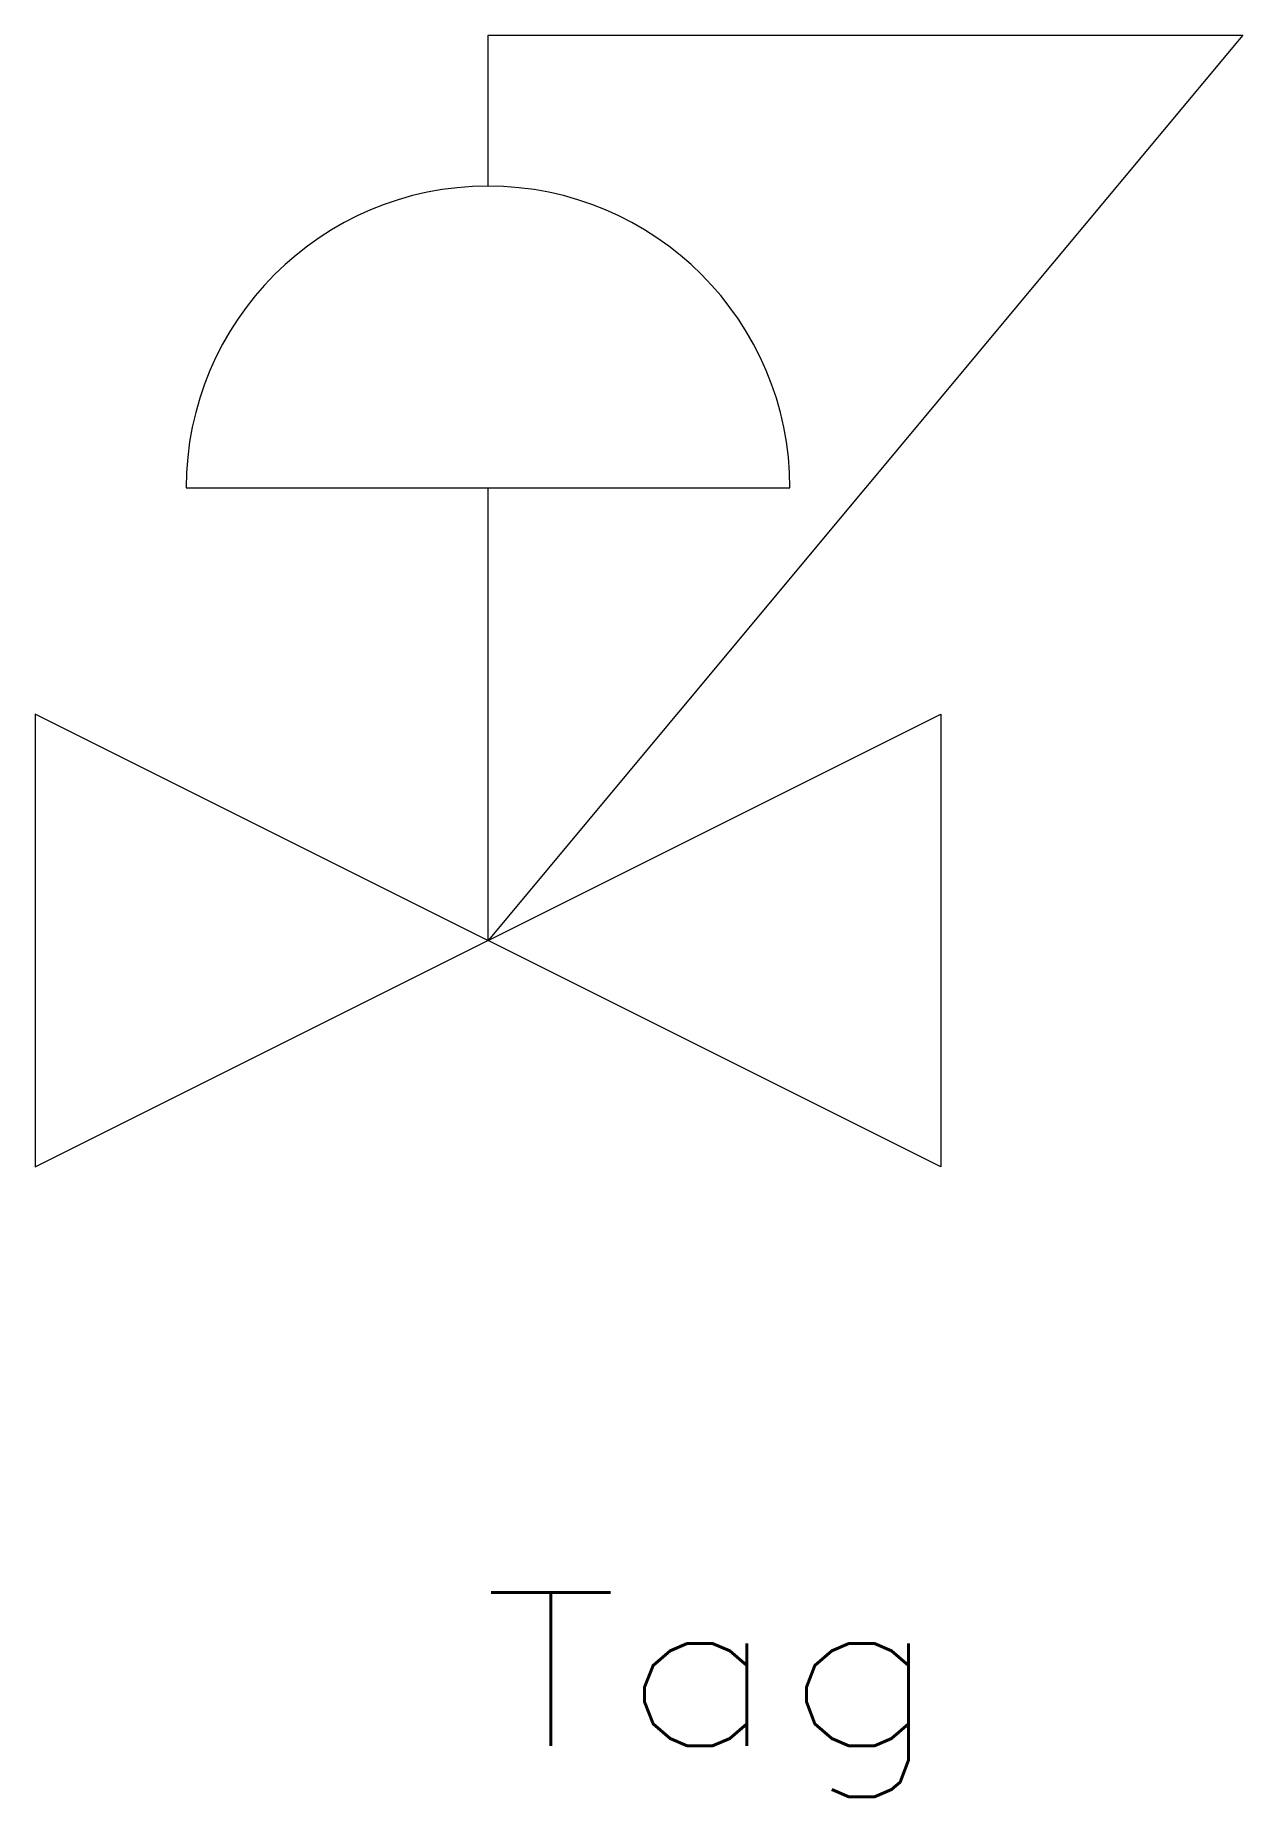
# Model space of a CAD drawing. Header units: inches. Extents: x -3.8 to 6.2, y -7.1 to 7.5.
import ezdxf
from ezdxf.enums import TextEntityAlignment as Align

# ---------------------------------------------------------------- set-up
doc = ezdxf.new("R2010")
doc.units = ezdxf.units.IN
doc.header["$MEASUREMENT"] = 0
doc.layers.get('0').update_dxf_attribs({"lineweight": 0})
doc.styles.add('STANDARD1', font='TXT.SHX')

msp = doc.modelspace()

# ---------------------------------------------------------------- linework, layer by layer
for p, q in [((0, 6.25), (0, 7.5)), ((0, 7.5), (6.25, 7.5)), ((6.25, 7.5), (0, 0)), ((-2.5, 3.75), (2.5, 3.75)), ((0, 0), (0, 3.75)), ((-3.75, 1.875), (-3.75, -1.875)), ((-3.75, -1.875), (3.75, 1.875)), ((3.75, -1.875), (-3.75, 1.875)), ((3.75, 1.875), (3.75, -1.875))]:
    msp.add_line(p, q)
msp.add_arc((0, 3.75), 2.5, 0, 180)

# ---------------------------------------------------------------- texts
at = {"color": 7, "linetype": 'Continuous', "style": 'STANDARD1', "width": 1.166667}
msp.add_text('Tag', height=1.27, dxfattribs=at).set_placement((-0.045, -6.669), (3.765, -6.669), align=Align.FIT)

doc.saveas('drawing.dxf')
